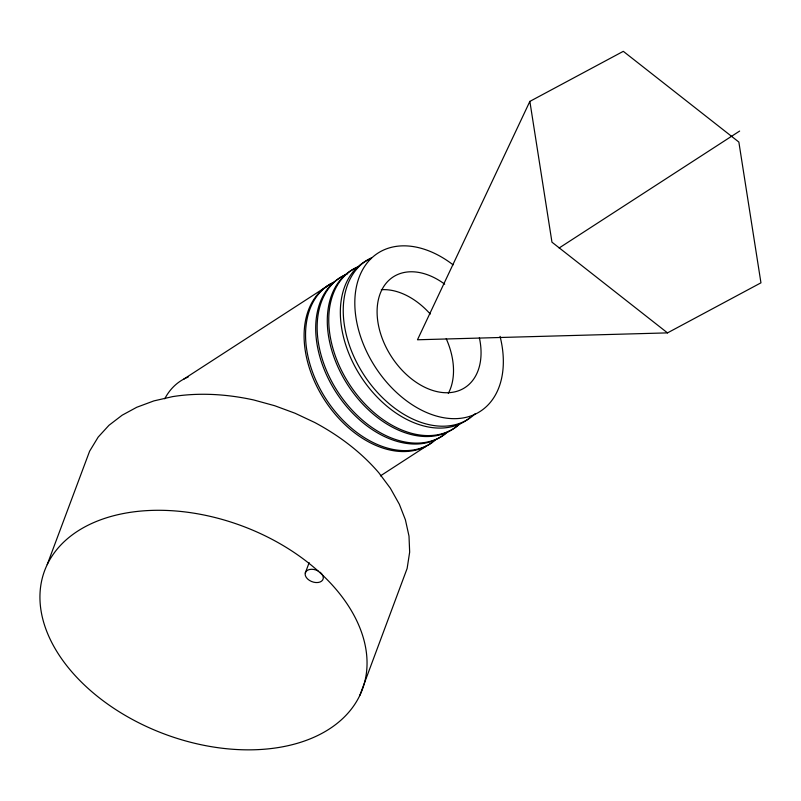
<?xml version="1.0" encoding="UTF-8"?>
<svg xmlns="http://www.w3.org/2000/svg" width="801" height="801" viewBox="0 0 801 801"><rect width="100%" height="100%" fill="white"/><g stroke="black" fill="none" stroke-linecap="round" stroke-linejoin="round"><path stroke-width="1.2" d="M47.209 564.605L89.612 451.203L98.173 437.096L108.966 425.301L122.153 415.198L136.741 407.278L153.882 400.9L172.505 396.635C199.489 392.35 227.094 394.142 253.707 399.969L274.703 405.727L295.058 413.246L314.773 422.517C338.863 435.424 361.071 452.044 378.893 472.86L390.367 488.25L399.349 504.27L405.406 519.819L409.001 536.109L409.661 552.139L407.128 568.47L359.769 695.528A169.602 111.049 20.5 0 1 83.574 684.214A169.602 111.049 20.5 0 1 167.129 510.467A169.602 111.049 20.5 0 1 359.769 695.528M305.261 573.045L309.146 562.672M529.861 101.397L417.481 339.774L667.503 332.886L760.95 282.823L738.852 142.047L623.308 51.334L529.861 101.397L551.959 242.172L667.503 332.886M183.809 379.073L330.222 284.215M559.148 247.99L739.643 131.054M380.435 475.874L426.452 446.057M320.02 572.164A9.422 6.168 20.5 0 1 318.117 582.487A9.422 6.168 20.5 0 1 305.141 574.137A9.422 6.168 20.5 0 1 318.017 570.873M479.368 337.722A65.952 44.846 57.1 0 1 432.66 390.437A65.952 44.846 57.1 0 1 377.451 305.171A65.952 44.846 57.1 0 1 444.695 284.165M381.326 289.712A65.952 44.846 57.1 0 1 430.267 314.042M446.217 338.683A65.952 44.846 57.1 0 1 448.31 393.411M500.054 336.36A94.228 64.07 57.1 0 1 435.714 415.839A94.228 64.07 57.1 0 1 355.344 293.416A94.228 64.07 57.1 0 1 453.106 264.841M475.273 413.656A94.228 64.07 57.1 0 1 364.655 376.049A94.228 64.07 57.1 0 1 371.514 257.782M469.666 417.932A94.228 64.07 57.1 0 1 359.379 374.227A94.228 64.07 57.1 0 1 370.833 258.693M432.49 442.152A94.228 64.07 57.1 0 1 323.133 397.707A94.228 64.07 57.1 0 1 333.476 282.643M459.894 423.869A94.228 64.07 57.1 0 1 349.196 383.969A94.228 64.07 57.1 0 1 358.117 266.683M445.026 433.892A94.228 64.07 57.1 0 1 335.198 390.938A94.228 64.07 57.1 0 1 345.071 275.133M459.323 423.989A94.228 64.07 57.1 0 1 348.705 386.382A94.228 64.07 57.1 0 1 355.564 268.115M448.29 431.389A94.228 64.07 57.1 0 1 337.121 390.738A94.228 64.07 57.1 0 1 347.634 273.722M164.756 398.798A94.228 64.07 57.1 0 1 188.175 377.041M434.873 440.47A94.228 64.07 57.1 0 1 325.526 398.257A94.228 64.07 57.1 0 1 333.827 282.202"/></g></svg>
